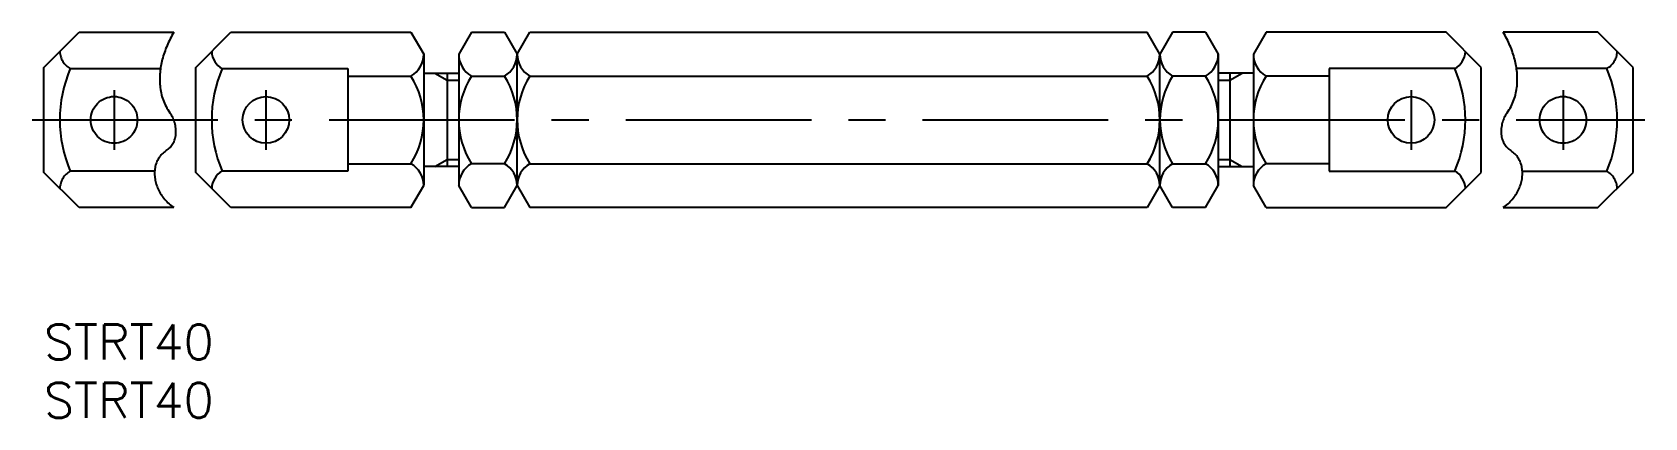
# Model space of a CAD drawing. Extents: x -1 to 137, y -8 to 25.
import ezdxf

# ---------------------------------------------------------------- set-up
doc = ezdxf.new("R2010")
doc.units = 0
doc.header["$LTSCALE"] = 0.5
doc.linetypes.add('CENTER', pattern=[50.8, 31.75, -6.35, 6.35, -6.35])
doc.linetypes.add('PHANTOM', pattern=[63.5, 31.75, -6.35, 6.35, -6.35, 6.35, -6.35])
for name, color, linetype in [('MSM_CENTER', 1, 'CENTER'), ('MSM_CONTINUOUS', 7, 'CONTINUOUS'), ('MSM_IMAGINARY', 6, 'PHANTOM'), ('MSM_NARROW', 5, 'CONTINUOUS'), ('MSM_PART_NUMBER', 7, 'CONTINUOUS')]:
    doc.layers.add(name, color=color, linetype=linetype)
doc.styles.get("Standard").update_dxf_attribs({"font": 'txt.shx', "height": 3, "bigfont": 'bigfont.shx'})

msp = doc.modelspace()

# ---------------------------------------------------------------- linework, layer by layer
at = {"layer": 'MSM_CENTER'}
for p, q in [((6, 20.055553), (6, 14.955553)), ((19, 20.055553), (19, 14.955553)), ((117, 20.055553), (117, 14.955553)), ((130, 20.055553), (130, 14.955553)), ((-1, 17.505553), (136.995955, 17.505553))]:
    msp.add_line(p, q, dxfattribs=at)
at = {"layer": 'MSM_CONTINUOUS'}
for p, q in [((13, 22.005553), (16.005553, 25.011107)), ((16.005553, 25.011107), (31.412978, 25.011107)), ((19.857409, 25.011107), (19.857409, 25.011207)), ((31.412978, 25.011107), (32.5, 23.12833)), ((36.584999, 25.011107), (35.497977, 23.12833)), ((36.584999, 25.011107), (39.410956, 25.011107)), ((39.410956, 25.011107), (40.497977, 23.12833)), ((40.497977, 23.12833), (41.584999, 25.011107)), ((41.584999, 25.011107), (94.410956, 25.011107)), ((95.497977, 23.12833), (94.410956, 25.011107)), ((96.589044, 25.011107), (95.502022, 23.12833)), ((99.410956, 25.011107), (96.589044, 25.011107)), ((99.410956, 25.011107), (100.497977, 23.12833)), ((104.587021, 25.011107), (103.5, 23.12833)), ((119.994446, 25.011107), (104.587021, 25.011107)), ((123, 22.005553), (119.994446, 25.011107)), ((32.5, 23.12833), (32.5, 11.882776)), ((35.497977, 23.12833), (35.497977, 11.882776)), ((40.497977, 11.882776), (40.497977, 23.12833)), ((95.497977, 11.882776), (95.497977, 23.12833)), ((95.502022, 11.882776), (95.502022, 23.12833)), ((100.497977, 23.12833), (100.497977, 11.882776)), ((103.5, 23.12833), (103.5, 11.882776)), ((13, 13.005553), (13, 22.005553)), ((15.253834, 21.893415), (26, 21.893415)), ((26, 21.893415), (26, 13.117691)), ((26, 21.25833), (31.412978, 21.25833)), ((32.5, 21.505553), (35.497977, 21.505553)), ((36.584999, 21.25833), (39.410956, 21.25833)), ((41.584999, 21.25833), (94.410956, 21.25833)), ((99.410956, 21.25833), (96.589044, 21.25833)), ((103.5, 21.505553), (100.497977, 21.505553)), ((110, 21.25833), (104.587021, 21.25833)), ((110, 21.893415), (110, 13.117691)), ((120.746166, 21.893415), (110, 21.893415)), ((123, 13.005553), (123, 22.005553)), ((16.005553, 10), (13, 13.005553)), ((26, 13.117691), (15.253834, 13.117691)), ((26, 13.752776), (31.412978, 13.752776)), ((35.497977, 13.505553), (32.5, 13.505553)), ((39.410956, 13.752776), (36.584999, 13.752776)), ((41.584999, 13.752776), (94.410956, 13.752776)), ((96.589044, 13.752776), (99.410956, 13.752776)), ((100.497977, 13.505553), (103.5, 13.505553)), ((110, 13.752776), (104.587021, 13.752776)), ((110, 13.117691), (120.746166, 13.117691)), ((119.994446, 10), (123, 13.005553)), ((31.412978, 10), (32.5, 11.882776)), ((36.584999, 10), (35.497977, 11.882776)), ((39.410956, 10), (40.497977, 11.882776)), ((40.497977, 11.882776), (41.584999, 10)), ((95.497977, 11.882776), (94.410956, 10)), ((96.589044, 10), (95.502022, 11.882776)), ((99.410956, 10), (100.497977, 11.882776)), ((104.587021, 10), (103.5, 11.882776)), ((31.412978, 10), (16.005553, 10)), ((36.584999, 10), (39.410956, 10)), ((94.410956, 10), (41.584999, 10)), ((99.410956, 10), (96.589044, 10)), ((104.587021, 10), (119.994446, 10))]:
    msp.add_line(p, q, dxfattribs=at)
for centre in [(19, 17.505553), (117, 17.505553)]:
    msp.add_circle(centre, 2, dxfattribs=at)
for centre, radius, start, end in [((16.155166, 23.452261), 1.800667, 182.863625, 239.963272), ((30.337021, 23.134718), 2.162988, 299.830777, 359.830777), ((37.660956, 23.134718), 2.162988, 180.169223, 240.169223), ((38.334999, 23.134718), 2.162988, 299.830777, 359.830777), ((42.660956, 23.134718), 2.162988, 180.169223, 240.169223), ((93.334999, 23.134718), 2.162988, 299.830777, 359.830777), ((97.665, 23.134718), 2.162988, 180.169223, 240.169223), ((98.334999, 23.134718), 2.162988, 299.830777, 359.830777), ((105.662978, 23.134718), 2.162988, 180.169223, 240.169223), ((119.844833, 23.452261), 1.800667, 300.036728, 357.136375), ((25.508389, 17.505553), 11.153889, 156.834212, 203.165788), ((25.478544, 17.505553), 7.021456, 327.691839, 32.308161), ((42.519433, 17.505553), 7.021456, 147.691839, 212.308161), ((33.476521, 17.505553), 7.021456, 327.691839, 32.308161), ((47.519433, 17.505553), 7.021456, 147.691839, 212.308161), ((88.476521, 17.505553), 7.021456, 327.691839, 32.308161), ((102.523478, 17.505553), 7.021456, 147.691839, 212.308161), ((93.476521, 17.505553), 7.021456, 327.691839, 32.308161), ((110.521456, 17.505553), 7.021456, 147.691839, 212.308161), ((110.49161, 17.505553), 11.153889, 336.834212, 23.165788), ((88.480566, 17.505553), 7.021456, 327.691839, 0), ((16.155166, 11.558845), 1.800667, 120.036728, 177.136375), ((30.337021, 11.876388), 2.162988, 0.169223, 60.169223), ((37.660956, 11.876388), 2.162988, 119.830777, 179.830777), ((38.334999, 11.876388), 2.162988, 0.169223, 60.169223), ((42.660956, 11.876388), 2.162988, 119.830777, 179.830777), ((93.334999, 11.876388), 2.162988, 0.169223, 60.169223), ((97.665, 11.876388), 2.162988, 119.830777, 179.830777), ((98.334999, 11.876388), 2.162988, 0.169223, 60.169223), ((105.662978, 11.876388), 2.162988, 119.830777, 179.830777), ((119.844833, 11.558845), 1.800667, 2.863625, 59.963272)]:
    msp.add_arc(centre, radius, start, end, dxfattribs=at)
at = {"layer": 'MSM_IMAGINARY'}
for p, q in [((0, 22.005553), (3.005553, 25.011107)), ((3.005553, 25.011107), (11.118641, 25.011107)), ((132.994446, 25.011107), (124.881358, 25.011107)), ((136, 22.005553), (132.994446, 25.011107)), ((0, 13.005553), (0, 22.005553)), ((2.253834, 21.893415), (9.973262, 21.893415)), ((133.746166, 21.893415), (126.026737, 21.893415)), ((136, 13.005553), (136, 22.005553)), ((3.005553, 10), (0, 13.005553)), ((9.479909, 13.117691), (2.253834, 13.117691)), ((126.52009, 13.117691), (133.746166, 13.117691)), ((132.994446, 10), (136, 13.005553)), ((11.118641, 10), (3.005553, 10)), ((124.881358, 10), (132.994446, 10))]:
    msp.add_line(p, q, dxfattribs=at)
for centre in [(6, 17.505553), (130, 17.505553)]:
    msp.add_circle(centre, 2, dxfattribs=at)
for centre, radius, start, end in [((18.478974, 20.509777), 8.627657, 148.551461, 165.493621), ((117.521026, 20.509777), 8.627657, 14.506379, 31.448539), ((3.155166, 23.452261), 1.800667, 182.863625, 239.963272), ((16.659494, 20.980543), 6.748262, 165.493621, 184.66992), ((119.340505, 20.980543), 6.748262, 355.33008, 14.506379), ((132.844833, 23.452261), 1.800667, 300.036728, 357.136375), ((12.508389, 17.505553), 11.153889, 156.834212, 203.165788), ((123.49161, 17.505553), 11.153889, 336.834212, 23.165788), ((14.559471, 20.808999), 4.641244, 184.66992, 215.366604), ((121.440528, 20.808999), 4.641244, 324.633396, 355.33008), ((8.471544, 16.487873), 2.824344, 355.697491, 35.366604), ((127.528456, 16.487873), 2.824344, 144.633396, 184.302509), ((9.454238, 16.41394), 1.838872, 303.379278, 355.697491), ((126.545761, 16.41394), 1.838872, 184.302509, 236.620722), ((11.666637, 13.05602), 2.182364, 123.379278, 171.122174), ((124.333363, 13.05602), 2.182364, 8.877826, 56.620722), ((3.155166, 11.558845), 1.800667, 120.036728, 177.136375), ((12.583987, 12.912731), 3.110838, 171.122174, 205.361307), ((123.416012, 12.912731), 3.110838, 334.638693, 8.877826), ((132.844833, 11.558845), 1.800667, 2.863625, 59.963272), ((13.383435, 13.291675), 3.99555, 205.361307, 235.470595), ((122.616564, 13.291675), 3.99555, 304.529405, 334.638693)]:
    msp.add_arc(centre, radius, start, end, dxfattribs=at)
at = {"layer": 'MSM_NARROW'}
for p, q in [((33.458747, 21.505553), (34.497977, 20.905553)), ((34.497977, 21.505553), (34.497977, 13.505553)), ((34.497977, 20.905553), (35.497977, 20.905553)), ((100.497977, 20.905553), (101.502022, 20.905553)), ((101.502022, 21.505553), (101.502022, 13.505553)), ((101.502022, 20.905553), (102.541253, 21.505553)), ((33.458747, 13.505553), (34.497977, 14.105553)), ((34.497977, 14.105553), (35.497977, 14.105553)), ((100.497977, 14.105553), (101.502022, 14.105553)), ((101.502022, 14.105553), (102.541253, 13.505553))]:
    msp.add_line(p, q, dxfattribs=at)

# ---------------------------------------------------------------- texts
at = {"layer": 'MSM_PART_NUMBER'}
for p in [(0, -3), (0, -8)]:
    msp.add_text('STRT40', height=3, dxfattribs=at).set_placement(p)

doc.saveas('drawing.dxf')
